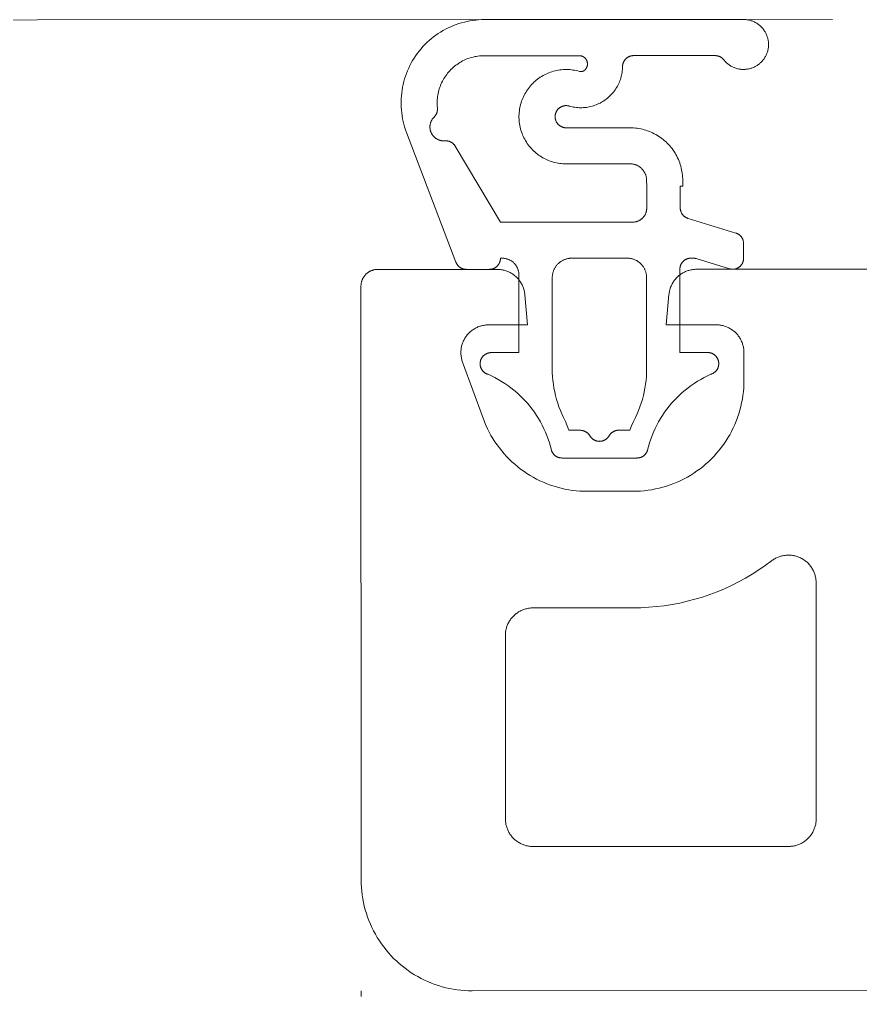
# Model space of a CAD drawing. Header units: metres. Extents: x 19 to 230, y -653 to -519.
# Drawn here: x 25.2837 to 25.29885, y -530.01713 to -529.99953 of the extents above; entities that cross this region are included whole.
import ezdxf

# ---------------------------------------------------------------- set-up
doc = ezdxf.new("R2010")
doc.units = ezdxf.units.M
doc.header["$LTSCALE"] = 0.0125
doc.layers.add('05Fenster', color=171, linetype='Continuous', lineweight=15)
doc.layers.add('Fenster2', color=161, linetype='Continuous', lineweight=5)

# ---------------------------------------------------------------- blocks, each defined once
blk = doc.blocks.new('ElementFe seite')
at = {"layer": 'Fenster2', "flags": 128}
for points in [[(54.799, 205.2), (54.799, 205.3)], [(54.799, 205.2), (54.799, 205.3)], [(54.799, 203.2), (54.8, 203.268), (54.804, 203.336), (54.809, 203.404), (54.818, 203.472), (54.828, 203.54), (54.841, 203.607), (54.856, 203.673), (54.873, 203.739), (54.893, 203.805), (54.914, 203.87), (54.938, 203.934), (54.965, 203.997), (54.993, 204.059), (55.023, 204.12), (55.056, 204.18), (55.09, 204.239), (55.127, 204.297), (55.165, 204.353), (55.205, 204.408), (55.248, 204.462), (55.292, 204.514), (55.337, 204.565), (55.385, 204.614), (55.434, 204.661), (55.485, 204.707), (55.537, 204.751), (55.59, 204.793), (55.646, 204.834), (55.702, 204.872), (55.76, 204.909), (55.819, 204.943), (55.879, 204.976), (55.94, 205.006), (56.002, 205.034), (56.065, 205.06), (56.129, 205.084), (56.194, 205.106), (56.259, 205.126), (56.325, 205.143), (56.392, 205.158), (56.459, 205.171), (56.527, 205.181), (56.594, 205.189), (56.662, 205.195), (56.731, 205.199), (56.799, 205.2)], [(56.799, 205.2), (108.299, 205.2)], [(54.8, 192.5), (54.799, 203.2)], [(57.899, 202.6), (57.882, 202.6), (57.865, 202.599), (57.848, 202.597), (57.831, 202.595), (57.814, 202.593), (57.797, 202.589), (57.781, 202.586), (57.764, 202.581), (57.748, 202.576), (57.732, 202.571), (57.716, 202.565), (57.7, 202.558), (57.684, 202.551), (57.669, 202.544), (57.654, 202.536), (57.639, 202.527), (57.625, 202.518), (57.611, 202.508), (57.597, 202.498), (57.583, 202.488), (57.57, 202.477), (57.558, 202.465), (57.545, 202.453), (57.534, 202.441), (57.522, 202.428), (57.511, 202.415), (57.501, 202.402), (57.49, 202.388), (57.481, 202.374), (57.472, 202.36), (57.463, 202.345), (57.455, 202.33), (57.447, 202.315), (57.44, 202.299), (57.434, 202.283), (57.428, 202.267), (57.422, 202.251), (57.418, 202.235), (57.413, 202.218), (57.409, 202.202), (57.406, 202.185), (57.404, 202.168), (57.402, 202.151), (57.4, 202.134), (57.399, 202.117), (57.399, 202.1)], [(62.499, 202.6), (57.899, 202.6)], [(62.999, 202.1), (62.999, 202.117), (62.998, 202.134), (62.996, 202.151), (62.994, 202.168), (62.992, 202.185), (62.989, 202.202), (62.985, 202.218), (62.98, 202.235), (62.976, 202.251), (62.97, 202.267), (62.964, 202.283), (62.958, 202.299), (62.95, 202.315), (62.943, 202.33), (62.935, 202.345), (62.926, 202.36), (62.917, 202.374), (62.907, 202.388), (62.897, 202.402), (62.887, 202.415), (62.876, 202.428), (62.864, 202.441), (62.853, 202.453), (62.84, 202.465), (62.828, 202.477), (62.815, 202.488), (62.801, 202.498), (62.787, 202.508), (62.773, 202.518), (62.759, 202.527), (62.744, 202.536), (62.729, 202.544), (62.714, 202.551), (62.698, 202.558), (62.682, 202.565), (62.666, 202.571), (62.65, 202.576), (62.634, 202.581), (62.617, 202.586), (62.601, 202.589), (62.584, 202.593), (62.567, 202.595), (62.55, 202.597), (62.533, 202.599), (62.516, 202.6), (62.499, 202.6)], [(57.399, 202.1), (57.399, 198.8)], [(62.999, 197.85), (62.999, 202.1)], [(57.399, 198.8), (57.399, 198.783), (57.4, 198.766), (57.402, 198.749), (57.404, 198.732), (57.406, 198.715), (57.409, 198.698), (57.413, 198.682), (57.418, 198.665), (57.422, 198.649), (57.428, 198.633), (57.434, 198.617), (57.44, 198.601), (57.447, 198.585), (57.455, 198.57), (57.463, 198.555), (57.472, 198.54), (57.481, 198.526), (57.49, 198.512), (57.501, 198.498), (57.511, 198.484), (57.522, 198.471), (57.534, 198.459), (57.545, 198.446), (57.558, 198.435), (57.57, 198.423), (57.583, 198.412), (57.597, 198.402), (57.611, 198.392), (57.625, 198.382), (57.639, 198.373), (57.654, 198.364), (57.669, 198.356), (57.684, 198.348), (57.7, 198.341), (57.716, 198.335), (57.732, 198.329), (57.748, 198.323), (57.764, 198.319), (57.781, 198.314), (57.797, 198.31), (57.814, 198.307), (57.831, 198.305), (57.848, 198.303), (57.865, 198.301), (57.882, 198.3), (57.899, 198.3)], [(57.899, 198.3), (59.7, 198.3)], [(59.7, 198.3), (59.841, 198.298), (59.982, 198.29), (60.123, 198.278), (60.263, 198.261), (60.402, 198.239), (60.541, 198.213), (60.678, 198.181), (60.815, 198.145), (60.95, 198.105), (61.084, 198.059), (61.216, 198.009), (61.346, 197.955), (61.474, 197.896), (61.6, 197.833), (61.724, 197.765), (61.846, 197.693), (61.965, 197.617), (62.081, 197.537), (62.195, 197.454)], [(62.195, 197.454), (62.209, 197.443), (62.223, 197.433), (62.238, 197.424), (62.253, 197.415), (62.268, 197.407), (62.283, 197.399), (62.299, 197.392), (62.315, 197.385), (62.332, 197.379), (62.348, 197.374), (62.365, 197.369), (62.382, 197.364), (62.399, 197.361), (62.416, 197.357), (62.433, 197.355), (62.45, 197.353), (62.467, 197.351), (62.485, 197.351), (62.502, 197.35), (62.52, 197.351), (62.537, 197.352), (62.554, 197.353), (62.571, 197.356), (62.589, 197.358), (62.606, 197.362), (62.623, 197.366), (62.639, 197.37), (62.656, 197.376), (62.672, 197.381), (62.688, 197.388), (62.704, 197.394), (62.72, 197.402), (62.736, 197.41), (62.751, 197.418), (62.766, 197.427), (62.78, 197.437), (62.794, 197.447), (62.808, 197.457), (62.822, 197.468), (62.835, 197.48), (62.847, 197.492), (62.86, 197.504), (62.872, 197.517), (62.883, 197.53), (62.894, 197.544), (62.904, 197.557), (62.914, 197.572), (62.924, 197.586), (62.933, 197.601), (62.941, 197.616), (62.949, 197.632), (62.956, 197.648), (62.963, 197.664), (62.969, 197.68), (62.975, 197.696), (62.98, 197.713), (62.984, 197.73), (62.988, 197.747), (62.991, 197.764), (62.994, 197.781), (62.996, 197.798), (62.998, 197.816), (62.999, 197.833), (62.999, 197.85)], [(58.878, 196.2), (58.81, 196.199), (58.743, 196.195), (58.675, 196.19), (58.608, 196.182), (58.541, 196.171), (58.474, 196.159), (58.408, 196.144), (58.342, 196.127), (58.277, 196.107), (58.212, 196.086), (58.149, 196.062), (58.086, 196.036), (58.024, 196.008), (57.963, 195.978), (57.904, 195.946), (57.845, 195.912), (57.787, 195.876), (57.731, 195.838), (57.676, 195.798), (57.623, 195.757), (57.57, 195.713), (57.52, 195.668), (57.471, 195.621), (57.423, 195.572), (57.378, 195.522), (57.334, 195.471), (57.292, 195.417), (57.251, 195.363), (57.213, 195.307), (57.176, 195.25), (57.141, 195.191), (57.109, 195.132), (57.078, 195.071), (57.05, 195.01), (57.023, 194.947), (56.999, 194.884)], [(59.7, 196.2), (58.878, 196.2)], [(61.7, 194.2), (61.699, 194.268), (61.695, 194.336), (61.689, 194.405), (61.681, 194.472), (61.671, 194.54), (61.658, 194.607), (61.643, 194.674), (61.626, 194.74), (61.606, 194.805), (61.584, 194.87), (61.56, 194.934), (61.534, 194.997), (61.506, 195.059), (61.476, 195.12), (61.443, 195.18), (61.409, 195.239), (61.372, 195.297), (61.334, 195.353), (61.293, 195.408), (61.251, 195.462), (61.207, 195.514), (61.161, 195.565), (61.114, 195.614), (61.065, 195.662), (61.014, 195.707), (60.962, 195.751), (60.908, 195.794), (60.853, 195.834), (60.797, 195.872), (60.739, 195.909), (60.68, 195.943), (60.62, 195.976), (60.559, 196.006), (60.497, 196.034), (60.434, 196.061), (60.37, 196.085), (60.305, 196.106), (60.239, 196.126), (60.173, 196.143), (60.107, 196.158), (60.04, 196.171), (59.972, 196.181), (59.904, 196.19), (59.836, 196.195), (59.768, 196.199), (59.7, 196.2)], [(58.23, 195.457), (58.232, 195.463), (58.234, 195.47), (58.237, 195.476), (58.239, 195.483), (58.242, 195.489), (58.246, 195.495), (58.249, 195.501), (58.253, 195.507), (58.256, 195.513), (58.26, 195.518), (58.265, 195.524), (58.269, 195.529), (58.274, 195.534), (58.278, 195.54), (58.283, 195.544), (58.288, 195.549), (58.294, 195.554), (58.299, 195.558), (58.305, 195.562), (58.31, 195.566), (58.316, 195.57), (58.322, 195.573), (58.328, 195.577), (58.334, 195.58), (58.341, 195.583), (58.347, 195.585), (58.353, 195.588), (58.36, 195.59), (58.367, 195.592), (58.373, 195.594), (58.38, 195.595), (58.387, 195.597), (58.394, 195.598), (58.4, 195.598), (58.407, 195.599), (58.414, 195.599), (58.421, 195.6)], [(58.421, 195.6), (58.546, 195.6)], [(58.546, 195.6), (59.646, 195.6)], [(59.646, 195.6), (59.771, 195.6)], [(59.771, 195.6), (59.778, 195.599), (59.785, 195.599), (59.792, 195.598), (59.799, 195.598), (59.806, 195.597), (59.812, 195.595), (59.819, 195.594), (59.826, 195.592), (59.832, 195.59), (59.839, 195.588), (59.845, 195.585), (59.852, 195.583), (59.858, 195.58), (59.864, 195.577), (59.87, 195.573), (59.876, 195.57), (59.882, 195.566), (59.888, 195.562), (59.893, 195.558), (59.899, 195.554), (59.904, 195.549), (59.909, 195.544), (59.914, 195.54), (59.919, 195.534), (59.923, 195.529), (59.928, 195.524), (59.932, 195.518), (59.936, 195.513), (59.94, 195.507), (59.943, 195.501), (59.947, 195.495), (59.95, 195.489), (59.953, 195.483), (59.956, 195.476), (59.958, 195.47), (59.961, 195.463), (59.963, 195.457)], [(57.089, 194.091), (57.151, 194.12), (57.212, 194.15), (57.272, 194.183), (57.331, 194.218), (57.389, 194.255), (57.445, 194.293), (57.5, 194.334), (57.553, 194.376), (57.605, 194.42), (57.656, 194.466), (57.705, 194.514), (57.752, 194.563), (57.797, 194.614), (57.841, 194.667), (57.883, 194.721), (57.923, 194.776), (57.961, 194.832), (57.998, 194.89), (58.032, 194.949), (58.064, 195.01), (58.094, 195.071), (58.122, 195.133), (58.148, 195.196), (58.172, 195.26), (58.193, 195.325), (58.213, 195.391), (58.23, 195.457)], [(59.963, 195.457), (59.98, 195.391), (59.999, 195.325), (60.021, 195.26), (60.044, 195.196), (60.07, 195.133), (60.098, 195.071), (60.128, 195.01), (60.16, 194.949), (60.195, 194.89), (60.231, 194.832), (60.269, 194.776), (60.309, 194.721), (60.351, 194.667), (60.395, 194.614), (60.44, 194.563), (60.488, 194.514), (60.537, 194.466), (60.587, 194.42), (60.639, 194.376), (60.693, 194.334), (60.748, 194.293), (60.804, 194.255), (60.861, 194.218), (60.92, 194.183), (60.98, 194.15), (61.041, 194.12), (61.103, 194.091)], [(59.096, 195.3), (59.089, 195.299), (59.083, 195.299), (59.076, 195.299), (59.069, 195.298), (59.063, 195.297), (59.056, 195.295), (59.049, 195.294), (59.043, 195.292), (59.036, 195.29), (59.03, 195.288), (59.024, 195.286), (59.017, 195.283), (59.011, 195.281), (59.005, 195.278), (58.999, 195.274), (58.993, 195.271), (58.988, 195.267), (58.982, 195.264), (58.976, 195.26), (58.971, 195.256), (58.966, 195.251), (58.961, 195.247), (58.956, 195.242), (58.951, 195.237), (58.947, 195.232), (58.942, 195.227), (58.938, 195.222), (58.934, 195.217), (58.93, 195.211), (58.926, 195.205), (58.923, 195.2)], [(59.269, 195.2), (59.266, 195.205), (59.262, 195.211), (59.258, 195.217), (59.254, 195.222), (59.25, 195.227), (59.246, 195.232), (59.241, 195.237), (59.236, 195.242), (59.232, 195.247), (59.226, 195.251), (59.221, 195.256), (59.216, 195.26), (59.21, 195.264), (59.205, 195.267), (59.199, 195.271), (59.193, 195.274), (59.187, 195.278), (59.181, 195.281), (59.175, 195.283), (59.169, 195.286), (59.162, 195.288), (59.156, 195.29), (59.15, 195.292), (59.143, 195.294), (59.136, 195.295), (59.13, 195.297), (59.123, 195.298), (59.116, 195.299), (59.11, 195.299), (59.103, 195.299), (59.096, 195.3)], [(58.546, 195.1), (58.516, 195.021), (58.484, 194.944), (58.448, 194.868)], [(58.75, 195.1), (58.546, 195.1)], [(58.923, 195.2), (58.92, 195.194), (58.916, 195.188), (58.912, 195.183), (58.908, 195.177), (58.904, 195.172), (58.899, 195.167), (58.895, 195.162), (58.89, 195.157), (58.885, 195.152), (58.88, 195.148), (58.875, 195.143), (58.87, 195.139), (58.864, 195.135), (58.858, 195.132), (58.853, 195.128), (58.847, 195.125), (58.841, 195.121), (58.835, 195.119), (58.829, 195.116), (58.822, 195.113), (58.816, 195.111), (58.81, 195.109), (58.803, 195.107), (58.797, 195.105), (58.79, 195.104), (58.783, 195.102), (58.777, 195.101), (58.77, 195.101), (58.763, 195.1), (58.757, 195.1), (58.75, 195.1)], [(59.443, 195.1), (59.436, 195.1), (59.429, 195.1), (59.422, 195.101), (59.416, 195.101), (59.409, 195.102), (59.402, 195.104), (59.396, 195.105), (59.389, 195.107), (59.383, 195.109), (59.376, 195.111), (59.37, 195.113), (59.364, 195.116), (59.358, 195.119), (59.352, 195.121), (59.346, 195.125), (59.34, 195.128), (59.334, 195.132), (59.328, 195.135), (59.323, 195.139), (59.318, 195.143), (59.312, 195.148), (59.307, 195.152), (59.302, 195.157), (59.298, 195.162), (59.293, 195.167), (59.289, 195.172), (59.284, 195.177), (59.28, 195.183), (59.277, 195.188), (59.273, 195.194), (59.269, 195.2)], [(59.646, 195.1), (59.443, 195.1)], [(59.744, 194.868), (59.709, 194.944), (59.676, 195.021), (59.646, 195.1)], [(56.999, 194.884), (56.63, 193.871)], [(58.448, 194.868), (58.419, 194.805), (58.392, 194.741), (58.367, 194.676), (58.344, 194.61), (58.324, 194.543), (58.305, 194.476), (58.29, 194.408), (58.277, 194.339), (58.266, 194.271), (58.257, 194.201), (58.251, 194.132), (58.247, 194.062), (58.246, 193.993)], [(59.946, 193.993), (59.945, 194.062), (59.941, 194.132), (59.935, 194.201), (59.927, 194.271), (59.916, 194.339), (59.903, 194.408), (59.887, 194.476), (59.869, 194.543), (59.849, 194.61), (59.826, 194.676), (59.801, 194.741), (59.774, 194.805), (59.744, 194.868)], [(61.7, 193.7), (61.7, 194.2)], [(57.146, 193.7), (57.139, 193.7), (57.132, 193.7), (57.125, 193.701), (57.118, 193.701), (57.112, 193.703), (57.105, 193.704), (57.098, 193.705), (57.091, 193.707), (57.085, 193.709), (57.078, 193.712), (57.072, 193.714), (57.065, 193.717), (57.059, 193.72), (57.053, 193.723), (57.047, 193.726), (57.041, 193.73), (57.035, 193.734), (57.029, 193.737), (57.023, 193.742), (57.018, 193.746), (57.013, 193.751), (57.008, 193.755), (57.003, 193.76), (56.998, 193.765), (56.993, 193.771), (56.989, 193.776), (56.985, 193.781), (56.981, 193.787), (56.977, 193.793), (56.973, 193.799), (56.97, 193.805), (56.967, 193.811), (56.964, 193.817), (56.961, 193.824), (56.959, 193.83), (56.956, 193.837), (56.954, 193.844), (56.952, 193.85), (56.951, 193.857), (56.949, 193.864), (56.948, 193.871), (56.947, 193.878), (56.947, 193.885), (56.946, 193.891), (56.946, 193.898), (56.946, 193.905), (56.947, 193.912), (56.947, 193.919), (56.948, 193.926), (56.949, 193.933), (56.95, 193.94), (56.952, 193.947), (56.954, 193.953), (56.956, 193.96), (56.958, 193.967), (56.96, 193.973), (56.963, 193.98), (56.966, 193.986), (56.969, 193.992), (56.972, 193.998), (56.976, 194.004), (56.98, 194.01), (56.983, 194.016), (56.988, 194.021), (56.992, 194.027), (56.996, 194.032), (57.001, 194.037), (57.006, 194.042), (57.011, 194.047), (57.016, 194.052), (57.022, 194.056), (57.027, 194.06), (57.033, 194.064), (57.039, 194.068), (57.045, 194.072), (57.051, 194.075), (57.057, 194.078), (57.063, 194.081), (57.069, 194.084), (57.076, 194.087), (57.083, 194.089), (57.089, 194.091)], [(58.246, 193.993), (58.246, 193.7)], [(59.946, 193.7), (59.946, 193.993)], [(61.103, 194.091), (61.11, 194.089), (61.116, 194.087), (61.123, 194.084), (61.129, 194.081), (61.136, 194.078), (61.142, 194.075), (61.148, 194.072), (61.154, 194.068), (61.16, 194.064), (61.165, 194.06), (61.171, 194.056), (61.176, 194.052), (61.181, 194.047), (61.186, 194.042), (61.191, 194.037), (61.196, 194.032), (61.2, 194.027), (61.205, 194.021), (61.209, 194.016), (61.213, 194.01), (61.217, 194.004), (61.22, 193.998), (61.223, 193.992), (61.227, 193.986), (61.229, 193.98), (61.232, 193.973), (61.235, 193.967), (61.237, 193.96), (61.239, 193.953), (61.241, 193.947), (61.242, 193.94), (61.243, 193.933), (61.244, 193.926), (61.245, 193.919), (61.246, 193.912), (61.246, 193.905), (61.246, 193.898), (61.246, 193.891), (61.246, 193.885), (61.245, 193.878), (61.244, 193.871), (61.243, 193.864), (61.242, 193.857), (61.24, 193.85), (61.238, 193.844), (61.236, 193.837), (61.234, 193.83), (61.231, 193.824), (61.229, 193.817), (61.226, 193.811), (61.222, 193.805), (61.219, 193.799), (61.215, 193.793), (61.212, 193.787), (61.208, 193.781), (61.203, 193.776), (61.199, 193.771), (61.194, 193.765), (61.19, 193.76), (61.185, 193.755), (61.18, 193.751), (61.174, 193.746), (61.169, 193.742), (61.163, 193.737), (61.158, 193.734), (61.152, 193.73), (61.146, 193.726), (61.14, 193.723), (61.134, 193.72), (61.127, 193.717), (61.121, 193.714), (61.114, 193.712), (61.108, 193.709), (61.101, 193.707), (61.094, 193.705), (61.088, 193.704), (61.081, 193.703), (61.074, 193.701), (61.067, 193.701), (61.06, 193.7), (61.053, 193.7), (61.046, 193.7)], [(56.63, 193.871), (56.625, 193.854), (56.619, 193.838), (56.615, 193.821), (56.611, 193.804), (56.608, 193.787), (56.605, 193.77), (56.603, 193.753), (56.601, 193.736), (56.6, 193.718), (56.6, 193.701), (56.6, 193.684), (56.601, 193.666), (56.603, 193.649), (56.605, 193.632), (56.607, 193.615), (56.611, 193.598), (56.614, 193.581), (56.619, 193.564), (56.624, 193.548), (56.629, 193.531), (56.635, 193.515), (56.642, 193.499), (56.649, 193.483), (56.657, 193.468), (56.665, 193.453), (56.674, 193.438), (56.684, 193.423), (56.693, 193.409), (56.704, 193.395), (56.715, 193.381), (56.726, 193.368), (56.737, 193.356), (56.75, 193.343), (56.762, 193.331), (56.775, 193.32), (56.789, 193.309), (56.802, 193.298), (56.816, 193.288), (56.831, 193.279), (56.846, 193.269), (56.861, 193.261), (56.876, 193.253), (56.892, 193.245), (56.907, 193.238), (56.924, 193.232), (56.94, 193.226), (56.956, 193.221), (56.973, 193.216), (56.99, 193.212), (57.007, 193.209), (57.024, 193.206), (57.041, 193.203), (57.058, 193.202), (57.076, 193.2), (57.093, 193.2), (57.11, 193.2)], [(57.646, 193.7), (57.146, 193.7)], [(57.646, 192.3), (57.646, 193.7)], [(58.246, 193.7), (58.246, 192.35)], [(59.946, 192.35), (59.946, 193.7)], [(60.546, 193.7), (60.546, 192.2)], [(61.046, 193.7), (60.546, 193.7)], [(61.2, 193.2), (61.217, 193.2), (61.234, 193.201), (61.251, 193.203), (61.268, 193.205), (61.285, 193.207), (61.302, 193.21), (61.318, 193.214), (61.335, 193.219), (61.351, 193.223), (61.367, 193.229), (61.383, 193.235), (61.399, 193.241), (61.415, 193.248), (61.43, 193.256), (61.445, 193.264), (61.46, 193.273), (61.474, 193.282), (61.488, 193.292), (61.502, 193.302), (61.515, 193.312), (61.528, 193.323), (61.541, 193.335), (61.553, 193.346), (61.565, 193.359), (61.577, 193.371), (61.588, 193.384), (61.598, 193.398), (61.608, 193.412), (61.618, 193.426), (61.627, 193.44), (61.636, 193.455), (61.644, 193.47), (61.651, 193.485), (61.658, 193.501), (61.665, 193.517), (61.671, 193.533), (61.676, 193.549), (61.681, 193.565), (61.686, 193.582), (61.689, 193.598), (61.693, 193.615), (61.695, 193.632), (61.697, 193.649), (61.699, 193.666), (61.7, 193.683), (61.7, 193.7)], [(57.11, 193.2), (57.475, 193.2)], [(57.475, 193.2), (57.8, 193.2)], [(57.8, 193.2), (57.752, 192.656)], [(60.3, 193.2), (61.2, 193.2)], [(60.349, 192.656), (60.3, 193.2)], [(57.752, 192.656), (57.751, 192.639), (57.748, 192.622), (57.745, 192.605), (57.742, 192.589), (57.738, 192.572), (57.733, 192.556), (57.728, 192.539), (57.722, 192.523), (57.716, 192.507), (57.709, 192.492), (57.702, 192.476), (57.694, 192.461), (57.685, 192.446), (57.676, 192.432), (57.667, 192.418), (57.657, 192.404), (57.647, 192.39), (57.636, 192.377), (57.625, 192.364), (57.613, 192.351), (57.601, 192.339), (57.588, 192.328), (57.575, 192.317), (57.562, 192.306), (57.549, 192.296), (57.535, 192.286), (57.52, 192.276), (57.506, 192.268), (57.491, 192.259), (57.476, 192.251), (57.46, 192.244), (57.444, 192.237), (57.428, 192.231), (57.412, 192.225), (57.396, 192.22), (57.38, 192.216), (57.363, 192.212)], [(60.847, 192.2), (60.829, 192.2), (60.812, 192.201), (60.795, 192.203), (60.778, 192.205), (60.761, 192.207), (60.744, 192.211), (60.727, 192.215), (60.71, 192.219), (60.694, 192.224), (60.678, 192.229), (60.661, 192.236), (60.645, 192.242), (60.63, 192.249), (60.614, 192.257), (60.599, 192.265), (60.584, 192.274), (60.57, 192.284), (60.556, 192.293), (60.542, 192.304), (60.528, 192.314), (60.515, 192.326), (60.503, 192.337), (60.49, 192.349), (60.478, 192.362), (60.467, 192.375), (60.456, 192.388), (60.445, 192.402), (60.435, 192.416), (60.426, 192.43), (60.417, 192.445), (60.408, 192.46), (60.4, 192.475), (60.393, 192.491), (60.386, 192.506), (60.379, 192.522), (60.373, 192.539), (60.368, 192.555), (60.363, 192.572), (60.359, 192.588), (60.356, 192.605), (60.353, 192.622), (60.35, 192.639), (60.349, 192.656)], [(55.1, 192.2), (55.09, 192.2), (55.079, 192.201), (55.069, 192.202), (55.059, 192.203), (55.049, 192.204), (55.039, 192.206), (55.029, 192.209), (55.019, 192.211), (55.009, 192.214), (55, 192.217), (54.99, 192.221), (54.98, 192.225), (54.971, 192.229), (54.962, 192.234), (54.953, 192.239), (54.944, 192.244), (54.935, 192.249), (54.927, 192.255), (54.919, 192.261), (54.911, 192.267), (54.903, 192.274), (54.895, 192.281), (54.888, 192.288), (54.881, 192.295), (54.874, 192.303), (54.867, 192.311), (54.861, 192.319), (54.855, 192.327), (54.849, 192.335), (54.844, 192.344), (54.838, 192.353), (54.834, 192.362), (54.829, 192.371), (54.825, 192.38), (54.821, 192.39), (54.817, 192.4), (54.814, 192.409), (54.811, 192.419), (54.809, 192.429), (54.806, 192.439), (54.804, 192.449), (54.803, 192.459), (54.802, 192.469), (54.801, 192.48), (54.8, 192.49), (54.8, 192.5)], [(57.346, 192), (57.356, 192), (57.367, 192), (57.377, 192.001), (57.387, 192.002), (57.397, 192.004), (57.407, 192.006), (57.417, 192.008), (57.427, 192.011), (57.437, 192.014), (57.447, 192.017), (57.456, 192.02), (57.466, 192.024), (57.475, 192.029), (57.484, 192.033), (57.493, 192.038), (57.502, 192.043), (57.511, 192.049), (57.519, 192.054), (57.527, 192.061), (57.536, 192.067), (57.543, 192.073), (57.551, 192.08), (57.558, 192.087), (57.565, 192.095), (57.572, 192.102), (57.579, 192.11), (57.585, 192.118), (57.591, 192.127), (57.597, 192.135), (57.603, 192.144), (57.608, 192.153), (57.613, 192.162), (57.617, 192.171), (57.621, 192.18), (57.625, 192.189), (57.629, 192.199), (57.632, 192.209), (57.635, 192.219), (57.638, 192.229), (57.64, 192.239), (57.642, 192.249), (57.643, 192.259), (57.645, 192.269), (57.646, 192.279), (57.646, 192.289), (57.646, 192.3)], [(58.246, 192.35), (58.246, 192.338), (58.247, 192.326), (58.248, 192.314), (58.249, 192.302), (58.251, 192.29), (58.254, 192.278), (58.256, 192.267), (58.259, 192.255), (58.263, 192.244), (58.266, 192.232), (58.271, 192.221), (58.275, 192.21), (58.28, 192.199), (58.285, 192.189), (58.291, 192.178), (58.297, 192.168), (58.304, 192.158), (58.31, 192.148), (58.317, 192.138), (58.325, 192.129), (58.332, 192.12), (58.34, 192.111), (58.349, 192.102), (58.357, 192.094), (58.366, 192.086), (58.375, 192.078), (58.385, 192.071), (58.394, 192.064), (58.404, 192.057), (58.414, 192.05), (58.425, 192.044), (58.435, 192.039), (58.446, 192.033), (58.457, 192.029), (58.468, 192.024), (58.479, 192.02), (58.49, 192.016), (58.502, 192.013), (58.513, 192.009), (58.525, 192.007), (58.537, 192.005), (58.549, 192.003), (58.56, 192.001), (58.572, 192), (58.584, 192), (58.596, 192)], [(59.596, 192), (59.608, 192), (59.62, 192), (59.632, 192.001), (59.644, 192.003), (59.656, 192.005), (59.667, 192.007), (59.679, 192.009), (59.691, 192.013), (59.702, 192.016), (59.713, 192.02), (59.725, 192.024), (59.736, 192.029), (59.747, 192.033), (59.757, 192.039), (59.768, 192.044), (59.778, 192.05), (59.788, 192.057), (59.798, 192.064), (59.808, 192.071), (59.817, 192.078), (59.826, 192.086), (59.835, 192.094), (59.844, 192.102), (59.852, 192.111), (59.86, 192.12), (59.868, 192.129), (59.875, 192.138), (59.882, 192.148), (59.889, 192.158), (59.895, 192.168), (59.901, 192.178), (59.907, 192.189), (59.912, 192.199), (59.917, 192.21), (59.922, 192.221), (59.926, 192.232), (59.93, 192.244), (59.933, 192.255), (59.936, 192.267), (59.939, 192.278), (59.941, 192.29), (59.943, 192.302), (59.944, 192.314), (59.945, 192.326), (59.946, 192.338), (59.946, 192.35)], [(55.239, 192.2), (55.1, 192.2)], [(57.254, 192.2), (55.239, 192.2)], [(55.622, 189.732), (56.51, 192.071)], [(56.51, 192.071), (56.513, 192.077), (56.516, 192.083), (56.519, 192.09), (56.522, 192.096), (56.525, 192.102), (56.529, 192.108), (56.533, 192.113), (56.537, 192.119), (56.541, 192.124), (56.546, 192.13), (56.55, 192.135), (56.555, 192.14), (56.56, 192.145), (56.565, 192.149), (56.57, 192.154), (56.576, 192.158), (56.581, 192.162), (56.587, 192.166), (56.593, 192.17), (56.598, 192.173), (56.605, 192.177), (56.611, 192.18), (56.617, 192.183), (56.623, 192.185), (56.63, 192.188), (56.636, 192.19), (56.643, 192.192), (56.65, 192.194), (56.656, 192.195), (56.663, 192.197), (56.67, 192.198), (56.677, 192.198), (56.684, 192.199), (56.691, 192.199), (56.697, 192.2)], [(56.697, 192.2), (57.114, 192.2)], [(57.114, 192.2), (57.121, 192.199), (57.128, 192.199), (57.135, 192.198), (57.141, 192.198), (57.148, 192.197), (57.155, 192.195), (57.162, 192.194), (57.168, 192.192), (57.175, 192.19), (57.181, 192.188), (57.188, 192.186), (57.194, 192.183), (57.2, 192.18), (57.206, 192.177), (57.212, 192.174), (57.218, 192.17), (57.224, 192.167), (57.23, 192.163), (57.235, 192.159), (57.24, 192.155), (57.246, 192.15), (57.251, 192.146), (57.256, 192.141), (57.26, 192.136), (57.265, 192.131), (57.269, 192.126), (57.274, 192.12), (57.278, 192.115), (57.281, 192.109), (57.285, 192.103), (57.289, 192.098), (57.292, 192.092), (57.295, 192.085), (57.298, 192.079), (57.3, 192.073), (57.303, 192.067), (57.305, 192.06), (57.307, 192.054), (57.309, 192.047), (57.31, 192.04), (57.311, 192.034), (57.312, 192.027), (57.313, 192.02), (57.314, 192.013), (57.314, 192.006), (57.314, 192)], [(57.363, 192.212), (57.348, 192.209), (57.332, 192.206), (57.317, 192.204), (57.301, 192.202), (57.286, 192.201), (57.27, 192.2), (57.254, 192.2)], [(60.546, 192.2), (60.546, 192.193), (60.547, 192.186), (60.547, 192.179), (60.548, 192.172), (60.549, 192.166), (60.55, 192.159), (60.552, 192.152), (60.554, 192.146), (60.556, 192.139), (60.558, 192.133), (60.56, 192.126), (60.563, 192.12), (60.566, 192.114), (60.569, 192.108), (60.572, 192.102), (60.575, 192.096), (60.579, 192.09), (60.583, 192.084), (60.587, 192.079), (60.591, 192.073), (60.595, 192.068), (60.6, 192.063), (60.605, 192.058), (60.61, 192.053), (60.615, 192.049), (60.62, 192.044), (60.625, 192.04), (60.631, 192.036), (60.637, 192.032), (60.642, 192.029), (60.648, 192.025), (60.654, 192.022), (60.66, 192.019), (60.667, 192.016), (60.673, 192.013), (60.679, 192.011), (60.686, 192.009), (60.692, 192.007), (60.699, 192.005), (60.706, 192.004), (60.712, 192.002), (60.719, 192.001), (60.726, 192.001), (60.733, 192), (60.739, 192), (60.746, 192)], [(60.84, 192.008), (61.437, 192.191)], [(61.39, 192.2), (60.847, 192.2)], [(75.299, 192.2), (61.39, 192.2)], [(61.437, 192.191), (61.443, 192.193), (61.45, 192.194), (61.457, 192.196), (61.463, 192.197), (61.47, 192.198), (61.477, 192.199), (61.484, 192.199), (61.491, 192.2), (61.498, 192.2), (61.505, 192.199), (61.512, 192.199), (61.519, 192.198), (61.525, 192.197), (61.532, 192.196), (61.539, 192.195), (61.546, 192.193), (61.552, 192.191), (61.559, 192.189), (61.566, 192.187), (61.572, 192.184), (61.578, 192.181), (61.585, 192.178), (61.591, 192.175), (61.597, 192.172), (61.603, 192.168), (61.608, 192.164), (61.614, 192.16), (61.619, 192.156), (61.625, 192.152), (61.63, 192.147), (61.635, 192.142), (61.64, 192.137), (61.645, 192.132), (61.649, 192.127), (61.653, 192.122), (61.657, 192.116), (61.661, 192.11), (61.665, 192.105), (61.669, 192.099), (61.672, 192.093), (61.675, 192.086), (61.678, 192.08), (61.681, 192.074), (61.683, 192.067), (61.685, 192.061), (61.687, 192.054), (61.689, 192.047), (61.691, 192.041), (61.692, 192.034), (61.693, 192.027), (61.694, 192.02), (61.695, 192.013), (61.695, 192.006), (61.695, 192)], [(57.314, 192), (57.346, 192)], [(58.596, 192), (59.596, 192)], [(60.746, 192), (60.781, 192)], [(60.781, 192), (60.788, 192), (60.794, 192), (60.801, 192.001), (60.807, 192.001), (60.814, 192.002), (60.82, 192.003), (60.827, 192.005), (60.833, 192.006), (60.84, 192.008)], [(61.695, 192), (61.695, 191.738)], [(61.695, 191.738), (61.695, 191.731), (61.695, 191.724), (61.694, 191.717), (61.693, 191.711), (61.692, 191.704), (61.691, 191.697), (61.689, 191.69), (61.687, 191.684), (61.685, 191.677), (61.683, 191.671), (61.681, 191.664), (61.678, 191.658), (61.675, 191.652), (61.672, 191.645), (61.669, 191.639), (61.665, 191.633), (61.662, 191.628), (61.658, 191.622), (61.654, 191.616), (61.649, 191.611), (61.645, 191.606), (61.64, 191.601), (61.635, 191.596), (61.63, 191.591), (61.625, 191.586), (61.62, 191.582), (61.615, 191.578), (61.609, 191.574), (61.603, 191.57), (61.597, 191.566), (61.591, 191.563), (61.585, 191.56), (61.579, 191.557), (61.573, 191.554), (61.566, 191.551), (61.56, 191.549), (61.553, 191.547)], [(61.553, 191.547), (60.695, 191.284)], [(57.314, 191.35), (56.5, 189.981)], [(59.698, 191.35), (57.314, 191.35)], [(59.948, 191.1), (59.948, 191.108), (59.948, 191.117), (59.947, 191.125), (59.946, 191.134), (59.944, 191.142), (59.943, 191.15), (59.941, 191.159), (59.939, 191.167), (59.936, 191.175), (59.934, 191.183), (59.931, 191.191), (59.927, 191.199), (59.924, 191.207), (59.92, 191.215), (59.916, 191.222), (59.912, 191.229), (59.907, 191.237), (59.902, 191.244), (59.897, 191.251), (59.892, 191.257), (59.887, 191.264), (59.881, 191.27), (59.875, 191.276), (59.869, 191.282), (59.862, 191.288), (59.856, 191.293), (59.849, 191.299), (59.842, 191.304), (59.835, 191.309), (59.828, 191.313), (59.821, 191.317), (59.813, 191.322), (59.805, 191.325), (59.798, 191.329), (59.79, 191.332), (59.782, 191.335), (59.774, 191.338), (59.766, 191.34), (59.757, 191.342), (59.749, 191.344), (59.741, 191.346), (59.732, 191.347), (59.724, 191.348), (59.715, 191.349), (59.707, 191.349), (59.698, 191.35)], [(60.695, 191.284), (60.688, 191.282), (60.682, 191.28), (60.675, 191.277), (60.669, 191.275), (60.663, 191.272), (60.657, 191.268), (60.651, 191.265), (60.645, 191.261), (60.639, 191.257), (60.634, 191.253), (60.628, 191.249), (60.623, 191.245), (60.618, 191.24), (60.613, 191.235), (60.608, 191.231), (60.603, 191.225), (60.599, 191.22), (60.595, 191.215), (60.591, 191.209), (60.587, 191.204), (60.583, 191.198), (60.579, 191.192), (60.576, 191.186), (60.573, 191.18), (60.57, 191.173), (60.567, 191.167), (60.565, 191.161), (60.563, 191.154), (60.561, 191.147), (60.559, 191.141), (60.558, 191.134), (60.556, 191.127), (60.555, 191.121), (60.554, 191.114), (60.554, 191.107), (60.553, 191.1), (60.553, 191.093)], [(59.948, 190.7), (59.948, 191.1)], [(60.553, 191.093), (60.553, 190.7)], [(59.948, 190.6), (59.948, 190.7)], [(60.553, 190.7), (60.598, 190.7)], [(60.598, 190.7), (60.598, 190.6)], [(59.648, 190.3), (59.658, 190.3), (59.669, 190.3), (59.679, 190.301), (59.689, 190.302), (59.699, 190.304), (59.709, 190.306), (59.719, 190.308), (59.729, 190.311), (59.739, 190.314), (59.749, 190.317), (59.758, 190.32), (59.768, 190.324), (59.777, 190.329), (59.786, 190.333), (59.795, 190.338), (59.804, 190.343), (59.813, 190.349), (59.821, 190.354), (59.829, 190.361), (59.837, 190.367), (59.845, 190.373), (59.853, 190.38), (59.86, 190.387), (59.867, 190.395), (59.874, 190.402), (59.881, 190.41), (59.887, 190.418), (59.893, 190.427), (59.899, 190.435), (59.904, 190.444), (59.91, 190.453), (59.914, 190.462), (59.919, 190.471), (59.923, 190.48), (59.927, 190.489), (59.931, 190.499), (59.934, 190.509), (59.937, 190.519), (59.94, 190.529), (59.942, 190.539), (59.944, 190.549), (59.945, 190.559), (59.947, 190.569), (59.947, 190.579), (59.948, 190.589), (59.948, 190.6)], [(60.598, 190.6), (60.598, 190.567), (60.596, 190.535), (60.593, 190.502), (60.589, 190.47), (60.584, 190.438), (60.578, 190.406), (60.571, 190.375), (60.563, 190.343), (60.554, 190.312), (60.543, 190.281), (60.532, 190.251), (60.519, 190.221), (60.506, 190.192), (60.492, 190.162), (60.476, 190.134), (60.46, 190.106), (60.442, 190.079), (60.424, 190.052), (60.405, 190.026), (60.385, 190), (60.364, 189.975), (60.342, 189.951), (60.32, 189.928), (60.297, 189.905), (60.272, 189.884), (60.248, 189.863), (60.222, 189.843), (60.196, 189.823), (60.169, 189.805), (60.142, 189.788), (60.114, 189.771), (60.085, 189.756), (60.056, 189.742), (60.027, 189.728), (59.997, 189.716), (59.966, 189.704), (59.935, 189.694), (59.904, 189.685), (59.873, 189.677), (59.841, 189.669), (59.81, 189.663), (59.777, 189.658), (59.745, 189.655), (59.713, 189.652), (59.681, 189.65), (59.648, 189.65)], [(58.736, 188.634), (58.708, 188.626), (58.679, 188.619), (58.65, 188.613), (58.621, 188.609), (58.592, 188.605), (58.563, 188.602), (58.534, 188.6), (58.504, 188.6), (58.475, 188.6), (58.445, 188.601), (58.416, 188.604), (58.387, 188.607), (58.358, 188.611), (58.329, 188.617), (58.3, 188.623), (58.272, 188.63), (58.243, 188.639), (58.216, 188.648), (58.188, 188.658), (58.161, 188.669), (58.134, 188.681), (58.108, 188.695), (58.082, 188.708), (58.056, 188.723), (58.032, 188.739), (58.007, 188.756), (57.983, 188.773), (57.96, 188.791), (57.938, 188.81), (57.916, 188.83), (57.895, 188.85), (57.875, 188.872), (57.855, 188.894), (57.836, 188.916), (57.818, 188.939), (57.801, 188.963), (57.785, 188.988), (57.769, 189.013), (57.754, 189.038), (57.741, 189.064), (57.728, 189.09), (57.716, 189.117), (57.705, 189.145), (57.695, 189.172), (57.685, 189.2), (57.677, 189.228), (57.67, 189.257), (57.664, 189.286), (57.659, 189.315), (57.655, 189.344), (57.652, 189.373), (57.649, 189.402), (57.648, 189.432), (57.648, 189.461), (57.649, 189.491), (57.651, 189.52), (57.654, 189.549), (57.658, 189.578), (57.663, 189.607), (57.669, 189.636), (57.676, 189.665), (57.684, 189.693), (57.693, 189.721), (57.703, 189.749), (57.713, 189.776), (57.725, 189.803), (57.738, 189.83), (57.751, 189.856), (57.766, 189.881), (57.781, 189.906), (57.797, 189.931), (57.815, 189.955), (57.832, 189.978), (57.851, 190.001), (57.871, 190.023), (57.891, 190.044), (57.912, 190.065), (57.933, 190.085), (57.956, 190.104), (57.979, 190.122), (58.002, 190.14), (58.026, 190.157), (58.051, 190.173), (58.076, 190.188), (58.102, 190.202), (58.129, 190.215), (58.155, 190.227), (58.182, 190.239), (58.21, 190.249), (58.238, 190.259), (58.266, 190.267), (58.294, 190.275), (58.323, 190.281), (58.352, 190.287), (58.381, 190.291), (58.41, 190.295), (58.439, 190.298), (58.469, 190.299), (58.498, 190.3)], [(58.498, 190.3), (59.648, 190.3)], [(56.5, 189.981), (56.496, 189.975), (56.492, 189.969), (56.488, 189.963), (56.484, 189.958), (56.479, 189.952), (56.475, 189.947), (56.47, 189.942), (56.465, 189.937), (56.46, 189.933), (56.455, 189.928), (56.449, 189.924), (56.444, 189.92), (56.438, 189.916), (56.432, 189.912), (56.426, 189.909), (56.42, 189.905), (56.414, 189.902), (56.407, 189.899), (56.401, 189.897), (56.395, 189.894), (56.388, 189.892), (56.381, 189.89), (56.375, 189.888), (56.368, 189.887), (56.361, 189.886), (56.354, 189.885), (56.347, 189.884), (56.34, 189.883), (56.333, 189.883), (56.326, 189.883), (56.32, 189.883), (56.313, 189.883)], [(56.313, 189.883), (56.304, 189.884), (56.295, 189.884), (56.287, 189.884), (56.278, 189.884), (56.27, 189.883), (56.261, 189.882), (56.253, 189.881), (56.244, 189.879), (56.236, 189.877), (56.227, 189.875), (56.219, 189.873), (56.211, 189.87), (56.203, 189.867), (56.195, 189.864), (56.187, 189.86), (56.179, 189.856), (56.172, 189.852), (56.164, 189.848), (56.157, 189.843), (56.15, 189.839), (56.143, 189.834), (56.136, 189.828), (56.129, 189.823), (56.123, 189.817), (56.117, 189.811), (56.111, 189.805), (56.105, 189.798), (56.1, 189.792), (56.094, 189.785), (56.089, 189.778), (56.084, 189.771), (56.08, 189.764), (56.075, 189.756), (56.071, 189.749), (56.067, 189.741), (56.064, 189.733), (56.061, 189.725), (56.058, 189.717), (56.055, 189.709), (56.053, 189.7), (56.05, 189.692), (56.049, 189.684), (56.047, 189.675), (56.046, 189.667), (56.045, 189.658), (56.044, 189.65), (56.044, 189.641), (56.044, 189.632), (56.044, 189.624), (56.044, 189.615), (56.045, 189.607), (56.046, 189.598), (56.048, 189.59), (56.049, 189.581), (56.051, 189.573), (56.054, 189.564), (56.056, 189.556), (56.059, 189.548), (56.062, 189.54), (56.065, 189.532), (56.069, 189.524), (56.073, 189.517), (56.077, 189.509), (56.082, 189.502), (56.086, 189.494), (56.091, 189.487), (56.096, 189.48), (56.102, 189.474), (56.107, 189.467), (56.113, 189.461), (56.119, 189.455)], [(57.024, 187.7), (56.972, 187.7), (56.921, 187.703), (56.869, 187.708), (56.818, 187.714), (56.766, 187.722), (56.715, 187.732), (56.665, 187.743), (56.615, 187.756), (56.565, 187.771), (56.516, 187.788), (56.468, 187.806), (56.42, 187.827), (56.373, 187.848), (56.327, 187.871), (56.281, 187.896), (56.237, 187.923), (56.193, 187.951), (56.151, 187.98), (56.109, 188.011), (56.068, 188.043), (56.029, 188.077), (55.991, 188.112), (55.954, 188.148), (55.918, 188.186), (55.884, 188.225), (55.851, 188.265), (55.819, 188.306), (55.789, 188.348), (55.761, 188.391), (55.733, 188.435), (55.708, 188.48), (55.684, 188.526), (55.661, 188.573), (55.641, 188.62), (55.621, 188.668), (55.604, 188.717), (55.588, 188.766), (55.574, 188.816), (55.562, 188.866), (55.551, 188.917), (55.542, 188.968), (55.535, 189.019), (55.53, 189.071), (55.526, 189.123), (55.524, 189.174), (55.524, 189.226), (55.526, 189.278), (55.53, 189.33), (55.535, 189.381), (55.542, 189.433), (55.551, 189.484), (55.562, 189.534), (55.574, 189.585), (55.588, 189.634), (55.604, 189.684), (55.622, 189.732)], [(58.498, 189.65), (58.491, 189.649), (58.484, 189.649), (58.477, 189.648), (58.471, 189.648), (58.464, 189.647), (58.457, 189.645), (58.45, 189.644), (58.443, 189.642), (58.437, 189.64), (58.43, 189.638), (58.424, 189.635), (58.417, 189.633), (58.411, 189.63), (58.405, 189.627), (58.399, 189.623), (58.393, 189.62), (58.387, 189.616), (58.381, 189.612), (58.376, 189.608), (58.37, 189.604), (58.365, 189.599), (58.36, 189.594), (58.355, 189.589), (58.35, 189.584), (58.346, 189.579), (58.341, 189.574), (58.337, 189.568), (58.333, 189.563), (58.329, 189.557), (58.326, 189.551), (58.322, 189.545), (58.319, 189.539), (58.316, 189.533), (58.313, 189.526), (58.311, 189.52), (58.309, 189.513), (58.306, 189.507), (58.305, 189.5), (58.303, 189.493), (58.302, 189.487), (58.3, 189.48), (58.299, 189.473), (58.299, 189.466), (58.298, 189.459), (58.298, 189.452), (58.298, 189.445), (58.298, 189.438), (58.299, 189.432), (58.3, 189.425), (58.301, 189.418), (58.302, 189.411), (58.303, 189.404), (58.305, 189.398), (58.307, 189.391), (58.309, 189.384), (58.311, 189.378), (58.314, 189.371), (58.317, 189.365), (58.32, 189.359), (58.323, 189.353), (58.327, 189.347), (58.33, 189.341), (58.334, 189.335), (58.338, 189.33), (58.342, 189.324), (58.347, 189.319), (58.351, 189.314), (58.356, 189.309), (58.361, 189.304), (58.366, 189.299), (58.372, 189.295), (58.377, 189.29), (58.383, 189.286), (58.388, 189.282), (58.394, 189.279), (58.4, 189.275), (58.406, 189.272), (58.412, 189.269), (58.419, 189.266), (58.425, 189.263), (58.432, 189.261), (58.438, 189.259), (58.445, 189.257), (58.452, 189.255), (58.458, 189.254), (58.465, 189.252), (58.472, 189.251), (58.479, 189.25), (58.486, 189.25), (58.493, 189.25), (58.5, 189.25), (58.506, 189.25), (58.513, 189.25), (58.52, 189.251), (58.527, 189.252), (58.534, 189.253), (58.541, 189.254), (58.547, 189.256), (58.554, 189.258)], [(59.648, 189.65), (58.498, 189.65)], [(56.119, 189.455), (56.124, 189.45), (56.129, 189.445), (56.134, 189.44), (56.138, 189.434), (56.142, 189.429), (56.146, 189.423), (56.15, 189.417), (56.154, 189.411), (56.157, 189.405), (56.16, 189.399), (56.163, 189.392), (56.166, 189.386), (56.168, 189.379), (56.17, 189.373), (56.172, 189.366), (56.174, 189.359), (56.176, 189.353), (56.177, 189.346), (56.178, 189.339), (56.179, 189.332), (56.18, 189.325), (56.18, 189.318), (56.18, 189.311), (56.18, 189.304), (56.18, 189.297), (56.179, 189.29)], [(56.179, 189.29), (56.176, 189.261), (56.175, 189.232), (56.174, 189.203), (56.174, 189.174), (56.176, 189.145), (56.178, 189.116), (56.182, 189.087), (56.186, 189.058), (56.191, 189.03), (56.198, 189.001), (56.205, 188.973), (56.213, 188.945), (56.222, 188.917), (56.232, 188.89), (56.243, 188.863), (56.255, 188.837), (56.268, 188.811), (56.282, 188.785), (56.297, 188.76), (56.312, 188.735), (56.328, 188.711), (56.346, 188.688), (56.363, 188.665), (56.382, 188.642), (56.402, 188.621), (56.422, 188.6), (56.443, 188.579), (56.464, 188.56), (56.486, 188.541), (56.509, 188.523), (56.533, 188.506), (56.557, 188.489), (56.581, 188.474), (56.607, 188.459), (56.632, 188.445), (56.658, 188.432), (56.685, 188.42), (56.711, 188.409), (56.739, 188.399), (56.766, 188.39), (56.794, 188.381), (56.822, 188.374), (56.851, 188.367), (56.879, 188.362), (56.908, 188.357), (56.937, 188.354), (56.966, 188.352), (56.995, 188.35), (57.024, 188.35)], [(58.554, 189.258), (58.579, 189.264), (58.605, 189.27), (58.63, 189.276), (58.656, 189.28), (58.682, 189.283), (58.708, 189.285), (58.734, 189.287), (58.76, 189.288), (58.786, 189.287), (58.812, 189.286), (58.838, 189.284), (58.864, 189.281), (58.89, 189.277), (58.915, 189.272), (58.941, 189.267), (58.966, 189.26), (58.991, 189.253), (59.016, 189.244), (59.04, 189.235), (59.064, 189.225), (59.088, 189.214), (59.111, 189.203), (59.134, 189.19), (59.156, 189.177), (59.178, 189.163), (59.2, 189.148), (59.221, 189.133), (59.241, 189.116), (59.261, 189.099), (59.28, 189.082), (59.299, 189.064), (59.317, 189.045), (59.334, 189.025), (59.351, 189.005), (59.367, 188.984), (59.382, 188.963), (59.396, 188.941), (59.41, 188.919), (59.423, 188.897), (59.435, 188.874), (59.446, 188.85), (59.457, 188.826), (59.466, 188.802), (59.475, 188.777), (59.483, 188.753), (59.49, 188.727), (59.496, 188.702), (59.501, 188.677), (59.506, 188.651), (59.509, 188.625), (59.512, 188.599), (59.513, 188.573), (59.514, 188.547)], [(58.732, 188.35), (58.737, 188.35), (58.742, 188.35), (58.747, 188.35), (58.753, 188.351), (58.758, 188.352), (58.763, 188.353), (58.768, 188.354), (58.773, 188.355), (58.778, 188.357), (58.783, 188.359), (58.788, 188.36), (58.793, 188.362), (58.797, 188.365), (58.802, 188.367), (58.807, 188.37), (58.811, 188.372), (58.815, 188.375), (58.82, 188.378), (58.824, 188.381), (58.828, 188.384), (58.832, 188.388), (58.836, 188.391), (58.839, 188.395), (58.843, 188.399), (58.846, 188.403), (58.85, 188.407), (58.853, 188.411), (58.856, 188.415), (58.859, 188.42), (58.861, 188.424), (58.864, 188.429), (58.866, 188.433), (58.869, 188.438), (58.871, 188.443), (58.873, 188.448), (58.874, 188.453), (58.876, 188.458), (58.877, 188.463), (58.878, 188.468), (58.879, 188.473), (58.88, 188.478), (58.881, 188.483), (58.881, 188.488), (58.882, 188.494), (58.882, 188.499), (58.882, 188.504), (58.881, 188.509), (58.881, 188.514), (58.88, 188.52), (58.88, 188.525), (58.879, 188.53), (58.878, 188.535), (58.876, 188.54), (58.875, 188.545), (58.873, 188.55), (58.871, 188.555), (58.869, 188.56), (58.867, 188.564), (58.865, 188.569), (58.862, 188.574), (58.86, 188.578), (58.857, 188.583), (58.854, 188.587), (58.851, 188.591), (58.847, 188.595), (58.844, 188.599), (58.841, 188.603), (58.837, 188.607), (58.833, 188.61), (58.829, 188.614)], [(58.829, 188.614), (58.827, 188.616), (58.824, 188.618), (58.821, 188.62), (58.818, 188.622), (58.815, 188.624), (58.812, 188.625), (58.809, 188.627), (58.806, 188.628), (58.803, 188.63), (58.8, 188.631), (58.797, 188.632), (58.793, 188.633), (58.79, 188.634), (58.787, 188.635), (58.784, 188.636), (58.78, 188.636), (58.777, 188.637), (58.773, 188.637), (58.77, 188.637), (58.767, 188.638), (58.763, 188.638), (58.76, 188.637), (58.756, 188.637), (58.753, 188.637), (58.75, 188.637), (58.746, 188.636), (58.743, 188.635), (58.74, 188.634), (58.736, 188.634)], [(59.514, 188.547), (59.514, 188.54), (59.515, 188.533), (59.516, 188.526), (59.516, 188.519), (59.518, 188.513), (59.519, 188.506), (59.521, 188.499), (59.523, 188.492), (59.525, 188.486), (59.527, 188.479), (59.529, 188.473), (59.532, 188.467), (59.535, 188.46), (59.538, 188.454), (59.542, 188.448), (59.545, 188.442), (59.549, 188.436), (59.553, 188.431), (59.557, 188.425), (59.562, 188.42), (59.566, 188.415), (59.571, 188.41), (59.576, 188.405), (59.581, 188.4), (59.586, 188.396), (59.592, 188.391), (59.597, 188.387), (59.603, 188.383), (59.609, 188.379), (59.615, 188.376), (59.621, 188.373), (59.627, 188.369), (59.633, 188.367), (59.64, 188.364), (59.646, 188.361), (59.653, 188.359), (59.659, 188.357), (59.666, 188.355), (59.673, 188.354), (59.68, 188.353), (59.687, 188.351), (59.693, 188.351), (59.7, 188.35), (59.707, 188.35), (59.714, 188.35)], [(61.339, 188.426), (61.349, 188.439), (61.359, 188.45), (61.37, 188.462), (61.381, 188.473), (61.392, 188.483), (61.404, 188.494), (61.416, 188.503), (61.429, 188.513), (61.441, 188.522), (61.454, 188.53), (61.468, 188.538), (61.481, 188.546), (61.495, 188.553), (61.509, 188.56), (61.524, 188.566), (61.538, 188.572), (61.553, 188.577), (61.568, 188.581), (61.583, 188.586), (61.598, 188.589), (61.613, 188.592), (61.628, 188.595), (61.644, 188.597), (61.659, 188.598), (61.675, 188.599), (61.691, 188.6), (61.706, 188.599), (61.722, 188.599), (61.737, 188.597), (61.753, 188.596), (61.768, 188.593), (61.783, 188.591), (61.799, 188.587), (61.814, 188.583), (61.829, 188.579), (61.843, 188.574), (61.858, 188.569), (61.872, 188.563), (61.887, 188.556), (61.901, 188.549), (61.914, 188.542), (61.928, 188.534), (61.941, 188.526), (61.954, 188.517), (61.966, 188.508), (61.979, 188.498), (61.99, 188.488), (62.002, 188.478), (62.013, 188.467), (62.024, 188.456), (62.034, 188.444), (62.044, 188.432), (62.054, 188.42), (62.063, 188.407), (62.072, 188.394), (62.08, 188.381), (62.088, 188.368), (62.095, 188.354), (62.102, 188.34), (62.108, 188.326), (62.114, 188.311), (62.119, 188.297), (62.124, 188.282), (62.129, 188.267), (62.132, 188.252), (62.136, 188.236), (62.138, 188.221), (62.141, 188.206), (62.142, 188.19), (62.143, 188.175), (62.144, 188.159), (62.144, 188.144), (62.144, 188.128), (62.143, 188.112), (62.141, 188.097), (62.139, 188.082), (62.136, 188.066), (62.133, 188.051), (62.13, 188.036), (62.125, 188.021), (62.121, 188.006), (62.115, 187.991), (62.11, 187.977), (62.103, 187.963), (62.097, 187.948), (62.09, 187.935), (62.082, 187.921), (62.074, 187.908), (62.065, 187.895), (62.056, 187.882), (62.047, 187.87), (62.037, 187.858), (62.026, 187.846), (62.016, 187.835), (62.005, 187.824), (61.993, 187.813), (61.981, 187.803), (61.969, 187.793), (61.957, 187.784), (61.944, 187.775), (61.931, 187.767), (61.917, 187.759), (61.904, 187.751), (61.89, 187.744), (61.876, 187.738), (61.861, 187.732), (61.847, 187.726), (61.832, 187.721), (61.817, 187.717), (61.802, 187.713), (61.787, 187.709), (61.772, 187.706), (61.756, 187.704), (61.741, 187.702), (61.725, 187.701), (61.71, 187.7), (61.694, 187.7)], [(57.024, 188.35), (58.732, 188.35)], [(59.714, 188.35), (61.182, 188.35)], [(61.182, 188.35), (61.189, 188.35), (61.195, 188.35), (61.202, 188.351), (61.209, 188.351), (61.215, 188.352), (61.222, 188.354), (61.228, 188.355), (61.235, 188.357), (61.241, 188.359), (61.248, 188.361), (61.254, 188.363), (61.26, 188.366), (61.266, 188.368), (61.273, 188.371), (61.278, 188.374), (61.284, 188.378), (61.29, 188.381), (61.296, 188.385), (61.301, 188.389), (61.306, 188.393), (61.312, 188.397), (61.317, 188.402), (61.322, 188.406), (61.326, 188.411), (61.331, 188.416), (61.335, 188.421), (61.339, 188.426)], [(20.3, 187.7), (63.3, 187.7)], [(61.694, 187.7), (57.024, 187.7)]]:
    blk.add_lwpolyline(points, dxfattribs=at)

msp = doc.modelspace()

# ---------------------------------------------------------------- block references
at = {"layer": '05Fenster', "xscale": -0.001, "yscale": 0.0009999999999999998, "zscale": 0.001, "rotation": 180.0199990807646}
msp.add_blockref('ElementFe seite', (25.234982, -529.811847), dxfattribs=at)

doc.saveas('drawing.dxf')
